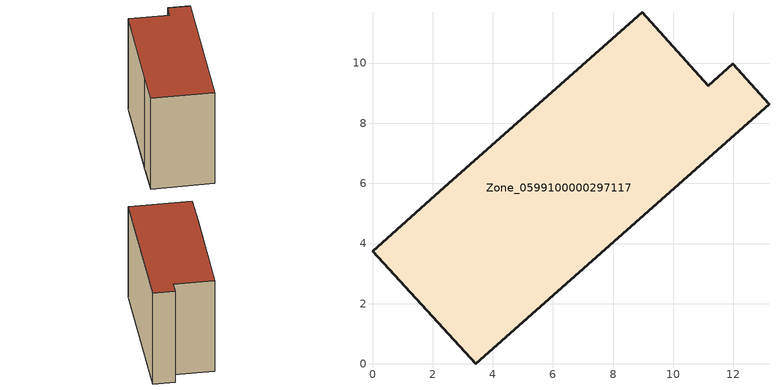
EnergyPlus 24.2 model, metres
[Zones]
Zone_0599100000297117
 floor ground (C_G): 11.16,9.24 11.98,9.97 13.18,8.63 3.43,0 0,3.74 2.23,5.74 8.96,11.69 z0
 wall outside (C_F): 11.98,9.97 11.16,9.24 8.96,11.69 2.23,5.74 0,3.74 3.43,0 13.18,8.63 11.98,9.97 z0:8.34
 roof outside (C_R): 2.23,5.74 0,3.74 3.43,0 13.18,8.63 11.98,9.97 11.16,9.24 8.96,11.69 z8.34
[BUILDING]
Pand.0599100000297117: North Axis=0; Terrain=City; Loads Convergence Tolerance Value=0.04; Temperature Convergence Tolerance Value=0.4; Solar Distribution=FullExterior; Maximum Number of Warmup Days=25; Minimum Number of Warmup Days=1
[Site:Location]
Rotterdam.The.Hague.AP_ZH_NLD Design_Conditions: Latitude=51.96; Longitude=4.45; Time Zone=1; Elevation=-4.5
[SITE:GROUNDTEMPERATURE:BUILDINGSURFACE]
18, 18, 18, 18, 18, 18, 18, 18, 18, 18, 18, 18
[MATERIAL] Thermal Absorptance=0.9; Solar Absorptance=0.7; Visible Absorptance=0.7
Name | Roughness | Thickness | Conductivity | Density | Specific Heat
G.TI.1975-1991 | MediumSmooth | 0.15 | 0.288461 | 540 | 1210
F.TI.1975-1991 | Rough | 0.3 | 0.230769 | 1920 | 840
R.TI.1975-1991 | MediumRough | 0.2 | 0.153846 | 1500 | 1000
[CONSTRUCTION]
C_G: G.TI.1975-1991
C_F: F.TI.1975-1991
C_R: R.TI.1975-1991
[ZONE]
Zone_0599100000297117: Type=1; Multiplier=1; Ceiling Height=Autocalculate; Volume=Autocalculate; Floor Area=autocalculate; Part of Total Floor Area=Yes
[ZONEINFILTRATION:DESIGNFLOWRATE]
Infil_Zone_0599100000297117: Zone or ZoneList or Space or SpaceList=Zone_0599100000297117; Schedule=AlwaysOn; Design Flow Rate Calculation Method=Flow/Area; Flow Rate per Floor Area=0.003; Constant Term Coefficient=1; Temperature Term Coefficient=0; Velocity Term Coefficient=0; Velocity Squared Term Coefficient=0
[HVACTEMPLATE:ZONE:IDEALLOADSAIRSYSTEM]
Zone_0599100000297117: Maximum Heating Supply Air Temperature=50; Minimum Cooling Supply Air Temperature=13; Maximum Heating Supply Air Humidity Ratio=0.0156; Minimum Cooling Supply Air Humidity Ratio=0.0077; Heating Limit=NoLimit; Cooling Limit=NoLimit; Dehumidification Control Type=ConstantSensibleHeatRatio; Cooling Sensible Heat Ratio=0.7; Dehumidification Setpoint=60; Humidification Control Type=None; Humidification Setpoint=30; Outdoor Air Method=None; Outdoor Air Flow Rate per Person=0.00944; Outdoor Air Flow Rate per Zone Floor Area=0; Outdoor Air Flow Rate per Zone=0; Demand Controlled Ventilation Type=None; Outdoor Air Economizer Type=NoEconomizer; Heat Recovery Type=None; Sensible Heat Recovery Effectiveness=0.7; Latent Heat Recovery Effectiveness=0.65
[ZONECONTROL:THERMOSTAT]
ThermostatControl_Zone_0599100000297117: Zone or ZoneList=Zone_0599100000297117; Control Type Schedule=DualSetpointControlType; Control 1=Thermostat_Zone_0599100000297117; Temperature Difference Between Cutout And Setpoint=0
[THERMOSTATSETPOINT:DUALSETPOINT]
Thermostat_Zone_0599100000297117: Heating Setpoint Temperature Schedule=HeatingSetpoint_Zone_0599100000297117; Cooling Setpoint Temperature Schedule=CoolingSetpoint_Zone_0599100000297117
[SCHEDULE:COMPACT]
HeatingSetpoint_Zone_0599100000297117: Through: 12/31, For: AllDays, Until: 24:00, 21
CoolingSetpoint_Zone_0599100000297117: Through: 12/31, For: AllDays, Until: 24:00, 24
DualSetpointControlType: Through: 12/31, For: AllDays, Until: 24:00, 4
AlwaysOn: Through: 12/31, For: AllDays, Until: 24:00, 1
